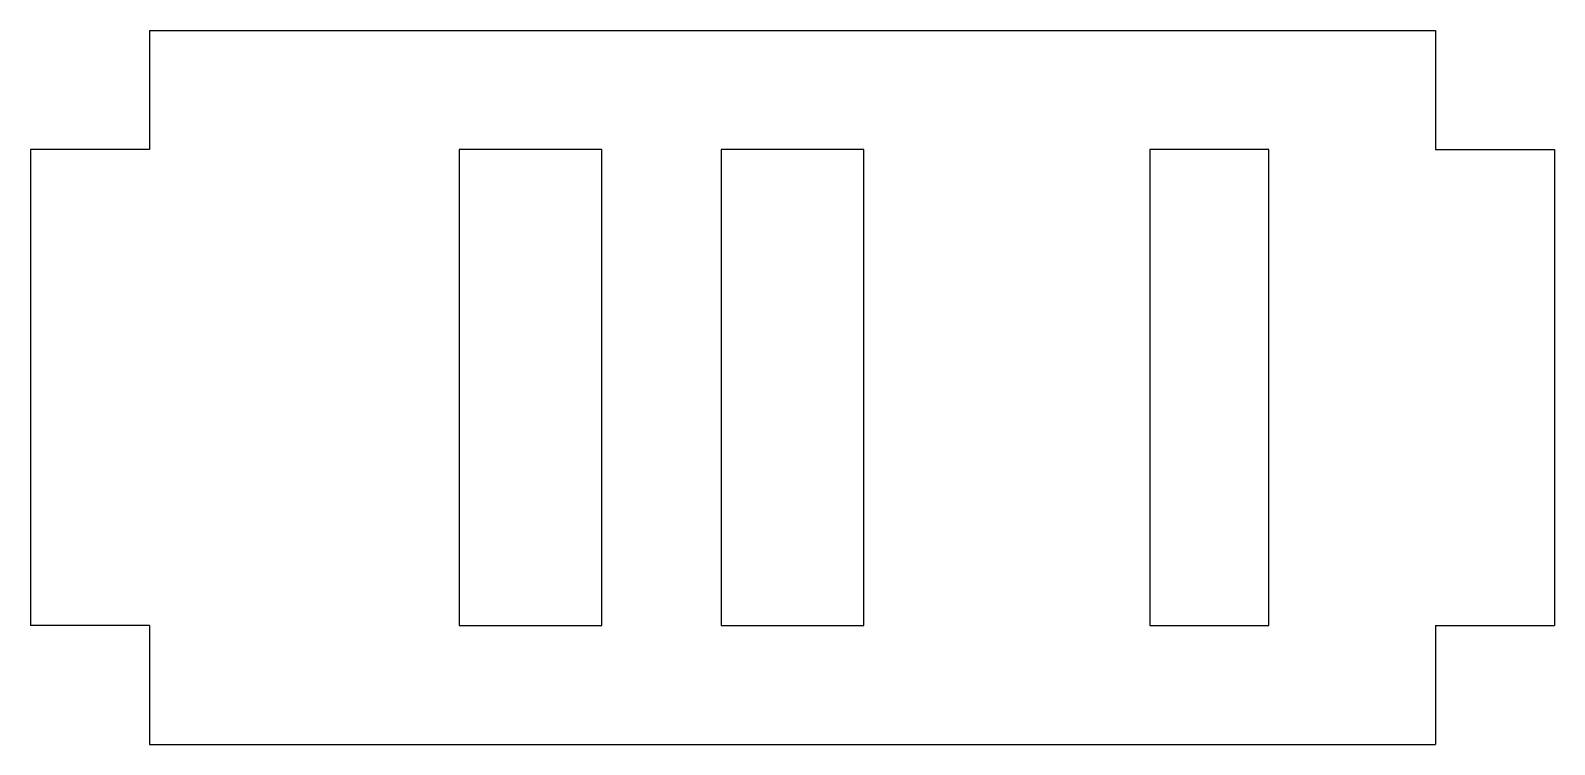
# Model space of a CAD drawing. Header units: millimetres. Extents: x -16 to 16, y -7.5 to 7.5.
import ezdxf

# ---------------------------------------------------------------- set-up
doc = ezdxf.new("R2010")
doc.units = ezdxf.units.MM

msp = doc.modelspace()

# ---------------------------------------------------------------- linework, layer by layer
at = {"color": 7, "linetype": 'Continuous', "lineweight": 25}
for p, q in [((-13.5, 7.5), (13.5, 7.5)), ((-13.5, 7.5), (-13.5, 5)), ((13.5, 7.5), (13.5, 5)), ((-13.5, 5), (-16, 5)), ((-16, 5), (-16, -5)), ((-7, 5), (-7, -5)), ((-4, 5), (-7, 5)), ((-4, -5), (-4, 5)), ((-1.5, 5), (-1.5, -5)), ((1.5, 5), (-1.5, 5)), ((1.5, -5), (1.5, 5)), ((7.5, 5), (7.5, -5)), ((10, 5), (7.5, 5)), ((10, -5), (10, 5)), ((13.5, 5), (16, 5)), ((16, 5), (16, -5)), ((-13.5, -5), (-16, -5)), ((-13.5, -5), (-13.5, -7.5)), ((-7, -5), (-4, -5)), ((-1.5, -5), (1.5, -5)), ((7.5, -5), (10, -5)), ((13.5, -5), (13.5, -7.5)), ((13.5, -5), (16, -5)), ((-13.5, -7.5), (13.5, -7.5))]:
    msp.add_line(p, q, dxfattribs=at)

doc.saveas('drawing.dxf')
